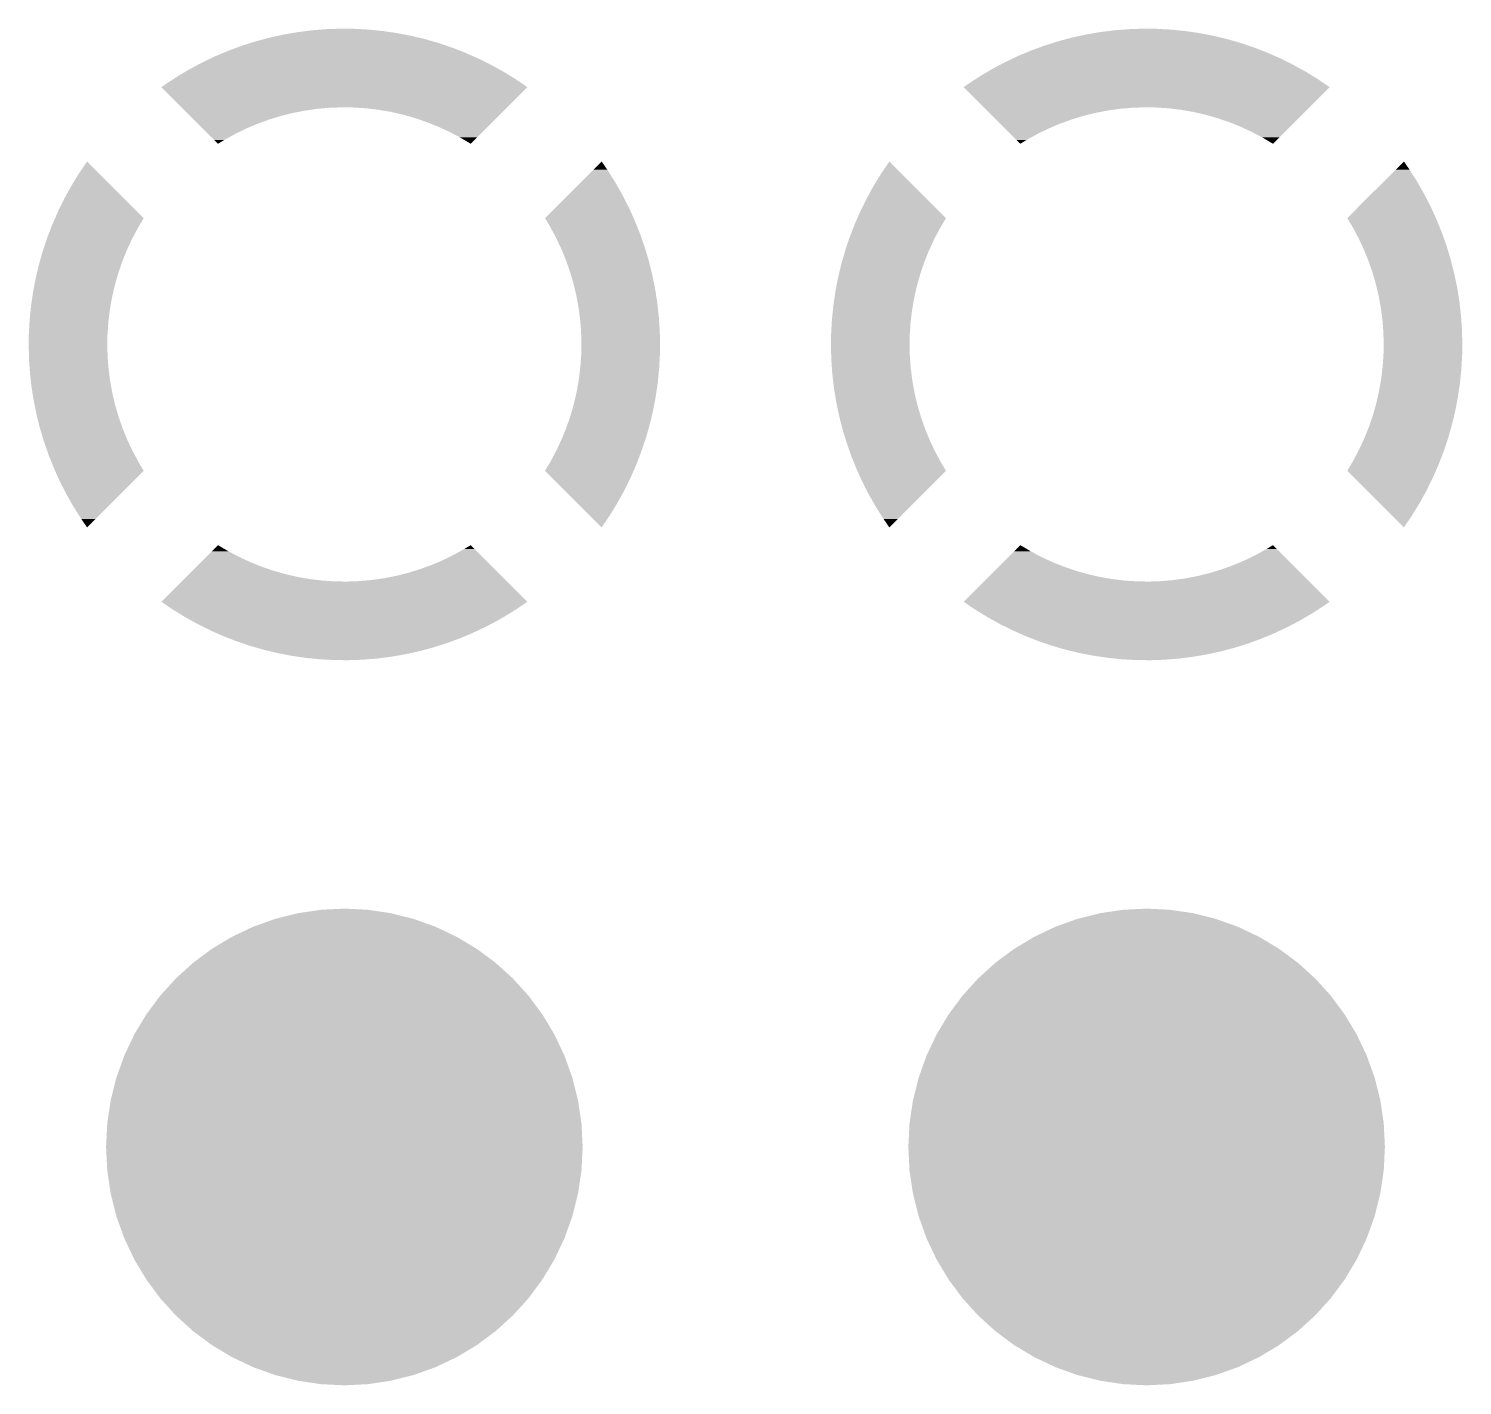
# Model space of a CAD drawing. Extents: x 295 to 953, y 10 to 290.
# Drawn here: x 561.32 to 565.859, y 135.619 to 139.913 of the extents above; entities that cross this region are included whole.
import ezdxf

# ---------------------------------------------------------------- set-up
doc = ezdxf.new("R2010")
doc.units = 0
doc.header["$LTSCALE"] = 5
doc.header["$MEASUREMENT"] = 0
doc.layers.get('0').update_dxf_attribs({"linetype": 'CONTINUOUS', "lineweight": 25})

msp = doc.modelspace()

# ---------------------------------------------------------------- linework, layer by layer
at = {"const_width": 0.7544}
for points in [[(561.9425, 136.3733, 1), (562.6969, 136.3733, 1)], [(564.4825, 136.3733, 1), (565.2369, 136.3733, 1)]]:
    msp.add_lwpolyline(points, format="xyb", close=True, dxfattribs=at)
for points in [[(562.1102, 139.8903), (562.1275, 139.8941), (562.5303, 139.8903), (562.5105, 139.8941)], [(562.1275, 139.8941), (562.1547, 139.8988), (562.5105, 139.8941), (562.4861, 139.8988)], [(562.1547, 139.8988), (562.1719, 139.9018), (562.4861, 139.8988), (562.4657, 139.9018)], [(562.1719, 139.9018), (562.1999, 139.9053), (562.4657, 139.9018), (562.4415, 139.9053)], [(562.1999, 139.9053), (562.2167, 139.9075), (562.4415, 139.9053), (562.4203, 139.9075)], [(562.2167, 139.9075), (562.2458, 139.9098), (562.4203, 139.9075), (562.3967, 139.9098)], [(562.2458, 139.9098), (562.2616, 139.9111), (562.3967, 139.9098), (562.3733, 139.9111)], [(562.2616, 139.9111), (562.2947, 139.9123), (562.3733, 139.9111), (562.3517, 139.9123)], [(562.2947, 139.9123), (562.3066, 139.9127), (562.3517, 139.9123), (562.3066, 139.9127)], [(564.6502, 139.8903), (564.6675, 139.8941), (565.0703, 139.8903), (565.0505, 139.8941)], [(564.6675, 139.8941), (564.6947, 139.8988), (565.0505, 139.8941), (565.0261, 139.8988)], [(564.6947, 139.8988), (564.7119, 139.9018), (565.0261, 139.8988), (565.0057, 139.9018)], [(564.7119, 139.9018), (564.7399, 139.9053), (565.0057, 139.9018), (564.9815, 139.9053)], [(564.7399, 139.9053), (564.7567, 139.9075), (564.9815, 139.9053), (564.9603, 139.9075)], [(564.7567, 139.9075), (564.7858, 139.9098), (564.9603, 139.9075), (564.9367, 139.9098)], [(564.7858, 139.9098), (564.8016, 139.9111), (564.9367, 139.9098), (564.9133, 139.9111)], [(564.8016, 139.9111), (564.8347, 139.9123), (564.9133, 139.9111), (564.8917, 139.9123)], [(564.8347, 139.9123), (564.8466, 139.9127), (564.8917, 139.9123), (564.8466, 139.9127)], [(561.9547, 139.8438), (561.9799, 139.853), (562.684, 139.8438), (562.6602, 139.853)], [(561.9799, 139.853), (561.997, 139.8593), (562.6602, 139.853), (562.6416, 139.8593)], [(561.997, 139.8593), (562.0227, 139.8674), (562.6416, 139.8593), (562.6175, 139.8674)], [(562.0227, 139.8674), (562.04, 139.8729), (562.6175, 139.8674), (562.5985, 139.8729)], [(562.04, 139.8729), (562.0662, 139.8799), (562.5985, 139.8729), (562.5742, 139.8799)], [(562.0662, 139.8799), (562.0835, 139.8845), (562.5742, 139.8799), (562.5548, 139.8845)], [(562.0835, 139.8845), (562.1102, 139.8903), (562.5548, 139.8845), (562.5303, 139.8903)], [(564.4947, 139.8438), (564.5199, 139.853), (565.224, 139.8438), (565.2002, 139.853)], [(564.5199, 139.853), (564.537, 139.8593), (565.2002, 139.853), (565.1816, 139.8593)], [(564.537, 139.8593), (564.5627, 139.8674), (565.1816, 139.8593), (565.1575, 139.8674)], [(564.5627, 139.8674), (564.58, 139.8729), (565.1575, 139.8674), (565.1385, 139.8729)], [(564.58, 139.8729), (564.6062, 139.8799), (565.1385, 139.8729), (565.1142, 139.8799)], [(564.6062, 139.8799), (564.6235, 139.8845), (565.1142, 139.8799), (565.0948, 139.8845)], [(564.6235, 139.8845), (564.6502, 139.8903), (565.0948, 139.8845), (565.0703, 139.8903)], [(561.8561, 139.7985), (561.8724, 139.8071), (562.7838, 139.7985), (562.7664, 139.8071)], [(561.8724, 139.8071), (561.8965, 139.8185), (562.7664, 139.8071), (562.7434, 139.8185)], [(561.8965, 139.8185), (561.9131, 139.8264), (562.7434, 139.8185), (562.7256, 139.8264)], [(561.9131, 139.8264), (561.9378, 139.8367), (562.7256, 139.8264), (562.7022, 139.8367)], [(561.9378, 139.8367), (561.9547, 139.8438), (562.7022, 139.8367), (562.684, 139.8438)], [(564.3961, 139.7985), (564.4124, 139.8071), (565.3238, 139.7985), (565.3064, 139.8071)], [(564.4124, 139.8071), (564.4365, 139.8185), (565.3064, 139.8071), (565.2834, 139.8185)], [(564.4365, 139.8185), (564.4531, 139.8264), (565.2834, 139.8185), (565.2656, 139.8264)], [(564.4531, 139.8264), (564.4778, 139.8367), (565.2656, 139.8264), (565.2422, 139.8367)], [(564.4778, 139.8367), (564.4947, 139.8438), (565.2422, 139.8367), (565.224, 139.8438)], [(561.7782, 139.7531), (561.7937, 139.7632), (562.8616, 139.7531), (562.8452, 139.7632)], [(561.7937, 139.7632), (561.8166, 139.7767), (562.8452, 139.7632), (562.8232, 139.7767)], [(561.8166, 139.7767), (561.8326, 139.786), (562.8232, 139.7767), (562.8063, 139.786)], [(561.8326, 139.786), (561.8561, 139.7985), (562.8063, 139.786), (562.7838, 139.7985)], [(564.3182, 139.7531), (564.3337, 139.7632), (565.4016, 139.7531), (565.3852, 139.7632)], [(564.3337, 139.7632), (564.3566, 139.7767), (565.3852, 139.7632), (565.3632, 139.7767)], [(564.3566, 139.7767), (564.3726, 139.786), (565.3632, 139.7767), (565.3463, 139.786)], [(564.3726, 139.786), (564.3961, 139.7985), (565.3463, 139.786), (565.3238, 139.7985)], [(561.7405, 139.7278), (561.7559, 139.7386), (562.8989, 139.7278), (562.883, 139.7386)], [(561.8045, 139.6638), (561.7405, 139.7278), (562.8349, 139.6638), (562.8989, 139.7278)], [(561.7559, 139.7386), (561.7782, 139.7531), (562.883, 139.7386), (562.8616, 139.7531)], [(564.2805, 139.7278), (564.2959, 139.7386), (565.4389, 139.7278), (565.423, 139.7386)], [(564.3445, 139.6638), (564.2805, 139.7278), (565.3749, 139.6638), (565.4389, 139.7278)], [(564.2959, 139.7386), (564.3182, 139.7531), (565.423, 139.7386), (565.4016, 139.7531)], [(561.8059, 139.6624), (561.8045, 139.6638), (562.2728, 139.6624), (562.3118, 139.6638)], [(561.8093, 139.659), (561.8059, 139.6624), (562.2339, 139.659), (562.2728, 139.6624)], [(561.8148, 139.6535), (561.8093, 139.659), (562.1952, 139.6535), (562.2339, 139.659)], [(561.8223, 139.646), (561.8148, 139.6535), (562.1569, 139.646), (562.1952, 139.6535)], [(561.8317, 139.6365), (561.8223, 139.646), (562.119, 139.6365), (562.1569, 139.646)], [(561.8431, 139.6251), (561.8317, 139.6365), (562.0817, 139.6251), (562.119, 139.6365)], [(561.8565, 139.6118), (561.8431, 139.6251), (562.045, 139.6118), (562.0817, 139.6251)], [(562.3509, 139.6632), (562.3118, 139.6638), (562.8343, 139.6632), (562.8349, 139.6638)], [(562.3898, 139.6606), (562.3509, 139.6632), (562.8317, 139.6606), (562.8343, 139.6632)], [(562.4286, 139.6559), (562.3898, 139.6606), (562.827, 139.6559), (562.8317, 139.6606)], [(562.4671, 139.6493), (562.4286, 139.6559), (562.8204, 139.6493), (562.827, 139.6559)], [(562.5052, 139.6406), (562.4671, 139.6493), (562.8117, 139.6406), (562.8204, 139.6493)], [(562.5427, 139.63), (562.5052, 139.6406), (562.8011, 139.63), (562.8117, 139.6406)], [(562.5797, 139.6174), (562.5427, 139.63), (562.7885, 139.6174), (562.8011, 139.63)], [(564.3459, 139.6624), (564.3445, 139.6638), (564.8128, 139.6624), (564.8518, 139.6638)], [(564.3493, 139.659), (564.3459, 139.6624), (564.7739, 139.659), (564.8128, 139.6624)], [(564.3548, 139.6535), (564.3493, 139.659), (564.7352, 139.6535), (564.7739, 139.659)], [(564.3623, 139.646), (564.3548, 139.6535), (564.6969, 139.646), (564.7352, 139.6535)], [(564.3717, 139.6365), (564.3623, 139.646), (564.659, 139.6365), (564.6969, 139.646)], [(564.3831, 139.6251), (564.3717, 139.6365), (564.6217, 139.6251), (564.659, 139.6365)], [(564.3965, 139.6118), (564.3831, 139.6251), (564.585, 139.6118), (564.6217, 139.6251)], [(564.8909, 139.6632), (564.8518, 139.6638), (565.3743, 139.6632), (565.3749, 139.6638)], [(564.9298, 139.6606), (564.8909, 139.6632), (565.3717, 139.6606), (565.3743, 139.6632)], [(564.9686, 139.6559), (564.9298, 139.6606), (565.367, 139.6559), (565.3717, 139.6606)], [(565.0071, 139.6493), (564.9686, 139.6559), (565.3604, 139.6493), (565.367, 139.6559)], [(565.0452, 139.6406), (565.0071, 139.6493), (565.3517, 139.6406), (565.3604, 139.6493)], [(565.0827, 139.63), (565.0452, 139.6406), (565.3411, 139.63), (565.3517, 139.6406)], [(565.1197, 139.6174), (565.0827, 139.63), (565.3285, 139.6174), (565.3411, 139.63)], [(561.8717, 139.5966), (561.8565, 139.6118), (562.009, 139.5966), (562.045, 139.6118)], [(561.8888, 139.5795), (561.8717, 139.5966), (561.9739, 139.5795), (562.009, 139.5966)], [(561.9077, 139.5606), (561.8888, 139.5795), (561.9397, 139.5606), (561.9739, 139.5795)], [(562.616, 139.6029), (562.5797, 139.6174), (562.774, 139.6029), (562.7885, 139.6174)], [(562.6514, 139.5866), (562.616, 139.6029), (562.7577, 139.5866), (562.774, 139.6029)], [(562.686, 139.5684), (562.6514, 139.5866), (562.7395, 139.5684), (562.7577, 139.5866)], [(564.4117, 139.5966), (564.3965, 139.6118), (564.549, 139.5966), (564.585, 139.6118)], [(564.4288, 139.5795), (564.4117, 139.5966), (564.5139, 139.5795), (564.549, 139.5966)], [(564.4477, 139.5606), (564.4288, 139.5795), (564.4797, 139.5606), (564.5139, 139.5795)], [(565.156, 139.6029), (565.1197, 139.6174), (565.314, 139.6029), (565.3285, 139.6174)], [(565.1914, 139.5866), (565.156, 139.6029), (565.2977, 139.5866), (565.314, 139.6029)], [(565.226, 139.5684), (565.1914, 139.5866), (565.2795, 139.5684), (565.2977, 139.5866)], [(561.9198, 139.5485), (561.9077, 139.5606), (561.9198, 139.5485), (561.9397, 139.5606)], [(562.7196, 139.5485), (562.686, 139.5684), (562.7196, 139.5485), (562.7395, 139.5684)], [(564.4598, 139.5485), (564.4477, 139.5606), (564.4598, 139.5485), (564.4797, 139.5606)], [(565.2596, 139.5485), (565.226, 139.5684), (565.2596, 139.5485), (565.2795, 139.5684)], [(561.4799, 139.4552), (561.5052, 139.4925), (561.5425, 139.4552), (561.5052, 139.4925)], [(563.1079, 139.4662), (563.1342, 139.4925), (563.1523, 139.4662), (563.1342, 139.4925)], [(564.0199, 139.4552), (564.0452, 139.4925), (564.0825, 139.4552), (564.0452, 139.4925)], [(565.6479, 139.4662), (565.6742, 139.4925), (565.6923, 139.4662), (565.6742, 139.4925)], [(561.4563, 139.4168), (561.4799, 139.4552), (561.5809, 139.4168), (561.5425, 139.4552)], [(563.0698, 139.4281), (563.1079, 139.4662), (563.1764, 139.4281), (563.1523, 139.4662)], [(563.9963, 139.4168), (564.0199, 139.4552), (564.1209, 139.4168), (564.0825, 139.4552)], [(565.6098, 139.4281), (565.6479, 139.4662), (565.7164, 139.4281), (565.6923, 139.4662)], [(561.4345, 139.3774), (561.4563, 139.4168), (561.6203, 139.3774), (561.5809, 139.4168)], [(563.0306, 139.389), (563.0698, 139.4281), (563.1987, 139.389), (563.1764, 139.4281)], [(563.9745, 139.3774), (563.9963, 139.4168), (564.1603, 139.3774), (564.1209, 139.4168)], [(565.5706, 139.389), (565.6098, 139.4281), (565.7387, 139.389), (565.7164, 139.4281)], [(561.4145, 139.337), (561.4345, 139.3774), (561.6607, 139.337), (561.6203, 139.3774)], [(562.9549, 139.3132), (562.9905, 139.3489), (563.2356, 139.3132), (563.2193, 139.3489)], [(562.9905, 139.3489), (563.0306, 139.389), (563.2193, 139.3489), (563.1987, 139.389)], [(563.9545, 139.337), (563.9745, 139.3774), (564.2007, 139.337), (564.1603, 139.3774)], [(565.4949, 139.3132), (565.5305, 139.3489), (565.7756, 139.3132), (565.7593, 139.3489)], [(565.5305, 139.3489), (565.5706, 139.389), (565.7593, 139.3489), (565.7387, 139.389)], [(561.3963, 139.2958), (561.404, 139.3132), (561.6742, 139.2958), (561.6845, 139.3132)], [(561.404, 139.3132), (561.4145, 139.337), (561.6845, 139.3132), (561.6607, 139.337)], [(562.9581, 139.3079), (562.9549, 139.3132), (563.238, 139.3079), (563.2356, 139.3132)], [(562.9709, 139.2865), (562.9581, 139.3079), (563.2466, 139.2865), (563.238, 139.3079)], [(563.9363, 139.2958), (563.944, 139.3132), (564.2142, 139.2958), (564.2245, 139.3132)], [(563.944, 139.3132), (563.9545, 139.337), (564.2245, 139.3132), (564.2007, 139.337)], [(565.4981, 139.3079), (565.4949, 139.3132), (565.778, 139.3079), (565.7756, 139.3132)], [(565.5109, 139.2865), (565.4981, 139.3079), (565.7866, 139.2865), (565.778, 139.3079)], [(561.38, 139.2538), (561.39, 139.2796), (561.651, 139.2538), (561.6646, 139.2796)], [(561.39, 139.2796), (561.3963, 139.2958), (561.6646, 139.2796), (561.6742, 139.2958)], [(562.9819, 139.2661), (562.9709, 139.2865), (563.2549, 139.2661), (563.2466, 139.2865)], [(562.9895, 139.2521), (562.9819, 139.2661), (563.2598, 139.2521), (563.2549, 139.2661)], [(563.92, 139.2538), (563.93, 139.2796), (564.191, 139.2538), (564.2046, 139.2796)], [(563.93, 139.2796), (563.9363, 139.2958), (564.2046, 139.2796), (564.2142, 139.2958)], [(565.5219, 139.2661), (565.5109, 139.2865), (565.7949, 139.2661), (565.7866, 139.2865)], [(565.5295, 139.2521), (565.5219, 139.2661), (565.7998, 139.2521), (565.7949, 139.2661)], [(561.3652, 139.2096), (561.3656, 139.2111), (561.6301, 139.2096), (561.6308, 139.2111)], [(561.3656, 139.2111), (561.377, 139.245), (561.6308, 139.2111), (561.6464, 139.245)], [(561.377, 139.245), (561.38, 139.2538), (561.6464, 139.245), (561.651, 139.2538)], [(563.003, 139.2236), (562.9895, 139.2521), (563.2698, 139.2236), (563.2598, 139.2521)], [(563.0062, 139.2168), (563.003, 139.2236), (563.2719, 139.2168), (563.2698, 139.2236)], [(563.021, 139.1807), (563.0062, 139.2168), (563.2828, 139.1807), (563.2719, 139.2168)], [(563.9052, 139.2096), (563.9056, 139.2111), (564.1701, 139.2096), (564.1708, 139.2111)], [(563.9056, 139.2111), (563.917, 139.245), (564.1708, 139.2111), (564.1864, 139.245)], [(563.917, 139.245), (563.92, 139.2538), (564.1864, 139.245), (564.191, 139.2538)], [(565.543, 139.2236), (565.5295, 139.2521), (565.8098, 139.2236), (565.7998, 139.2521)], [(565.5462, 139.2168), (565.543, 139.2236), (565.8119, 139.2168), (565.8098, 139.2236)], [(565.561, 139.1807), (565.5462, 139.2168), (565.8228, 139.1807), (565.8119, 139.2168)], [(561.3456, 139.1363), (561.3531, 139.1678), (561.603, 139.1363), (561.6137, 139.1678)], [(561.3531, 139.1678), (561.3547, 139.1733), (561.6137, 139.1678), (561.6156, 139.1733)], [(561.3547, 139.1733), (561.3652, 139.2096), (561.6156, 139.1733), (561.6301, 139.2096)], [(563.0211, 139.1804), (563.021, 139.1807), (563.2828, 139.1804), (563.2828, 139.1807)], [(563.034, 139.1438), (563.0211, 139.1804), (563.2921, 139.1438), (563.2828, 139.1804)], [(563.8856, 139.1363), (563.8931, 139.1678), (564.143, 139.1363), (564.1537, 139.1678)], [(563.8931, 139.1678), (563.8947, 139.1733), (564.1537, 139.1678), (564.1556, 139.1733)], [(563.8947, 139.1733), (563.9052, 139.2096), (564.1556, 139.1733), (564.1701, 139.2096)], [(565.5611, 139.1804), (565.561, 139.1807), (565.8228, 139.1804), (565.8228, 139.1807)], [(565.574, 139.1438), (565.5611, 139.1804), (565.8321, 139.1438), (565.8228, 139.1804)], [(561.3378, 139.0988), (561.3427, 139.124), (561.5924, 139.0988), (561.5995, 139.124)], [(561.3427, 139.124), (561.3456, 139.1363), (561.5995, 139.124), (561.603, 139.1363)], [(563.0361, 139.1367), (563.034, 139.1438), (563.2939, 139.1367), (563.2921, 139.1438)], [(563.045, 139.1064), (563.0361, 139.1367), (563.3001, 139.1064), (563.2939, 139.1367)], [(563.8778, 139.0988), (563.8827, 139.124), (564.1324, 139.0988), (564.1395, 139.124)], [(563.8827, 139.124), (563.8856, 139.1363), (564.1395, 139.124), (564.143, 139.1363)], [(565.5761, 139.1367), (565.574, 139.1438), (565.8339, 139.1367), (565.8321, 139.1438)], [(565.585, 139.1064), (565.5761, 139.1367), (565.8401, 139.1064), (565.8339, 139.1367)], [(561.3314, 139.0607), (561.3342, 139.0797), (561.5837, 139.0607), (561.5881, 139.0797)], [(561.3342, 139.0797), (561.3378, 139.0988), (561.5881, 139.0797), (561.5924, 139.0988)], [(563.0483, 139.0926), (563.045, 139.1064), (563.303, 139.0926), (563.3001, 139.1064)], [(563.0541, 139.0684), (563.0483, 139.0926), (563.3068, 139.0684), (563.303, 139.0926)], [(563.8714, 139.0607), (563.8742, 139.0797), (564.1237, 139.0607), (564.1281, 139.0797)], [(563.8742, 139.0797), (563.8778, 139.0988), (564.1281, 139.0797), (564.1324, 139.0988)], [(565.5883, 139.0926), (565.585, 139.1064), (565.843, 139.0926), (565.8401, 139.1064)], [(565.5941, 139.0684), (565.5883, 139.0926), (565.8468, 139.0684), (565.843, 139.0926)], [(561.3264, 139.0222), (561.3277, 139.0351), (561.5771, 139.0222), (561.5793, 139.0351)], [(561.3277, 139.0351), (561.3314, 139.0607), (561.5793, 139.0351), (561.5837, 139.0607)], [(563.0578, 139.0481), (563.0541, 139.0684), (563.3101, 139.0481), (563.3068, 139.0684)], [(563.0611, 139.03), (563.0578, 139.0481), (563.3121, 139.03), (563.3101, 139.0481)], [(563.0646, 139.0033), (563.0611, 139.03), (563.3151, 139.0033), (563.3121, 139.03)], [(563.8664, 139.0222), (563.8677, 139.0351), (564.1171, 139.0222), (564.1193, 139.0351)], [(563.8677, 139.0351), (563.8714, 139.0607), (564.1193, 139.0351), (564.1237, 139.0607)], [(565.5978, 139.0481), (565.5941, 139.0684), (565.8501, 139.0481), (565.8468, 139.0684)], [(565.6011, 139.03), (565.5978, 139.0481), (565.8521, 139.03), (565.8501, 139.0481)], [(565.6046, 139.0033), (565.6011, 139.03), (565.8551, 139.0033), (565.8521, 139.03)], [(561.3228, 138.9834), (561.3232, 138.9903), (561.5724, 138.9834), (561.5732, 138.9903)], [(561.3232, 138.9903), (561.3264, 139.0222), (561.5732, 138.9903), (561.5771, 139.0222)], [(563.0662, 138.9913), (563.0646, 139.0033), (563.3159, 138.9913), (563.3151, 139.0033)], [(563.0688, 138.9584), (563.0662, 138.9913), (563.3182, 138.9584), (563.3159, 138.9913)], [(563.8628, 138.9834), (563.8632, 138.9903), (564.1124, 138.9834), (564.1132, 138.9903)], [(563.8632, 138.9903), (563.8664, 139.0222), (564.1132, 138.9903), (564.1171, 139.0222)], [(565.6062, 138.9913), (565.6046, 139.0033), (565.8559, 138.9913), (565.8551, 139.0033)], [(565.6088, 138.9584), (565.6062, 138.9913), (565.8582, 138.9584), (565.8559, 138.9913)], [(561.3202, 138.9133), (561.3207, 138.9445), (561.5691, 138.9133), (561.5698, 138.9445)], [(561.3207, 138.9453), (561.3228, 138.9834), (561.5698, 138.9453), (561.5724, 138.9834)], [(561.3207, 138.9445), (561.3207, 138.9453), (561.5698, 138.9445), (561.5698, 138.9453)], [(563.0692, 138.9523), (563.0688, 138.9584), (563.3183, 138.9523), (563.3182, 138.9584)], [(563.0703, 138.9133), (563.0692, 138.9523), (563.3192, 138.9133), (563.3183, 138.9523)], [(563.8602, 138.9133), (563.8607, 138.9445), (564.1091, 138.9133), (564.1098, 138.9445)], [(563.8607, 138.9453), (563.8628, 138.9834), (564.1098, 138.9453), (564.1124, 138.9834)], [(563.8607, 138.9445), (563.8607, 138.9453), (564.1098, 138.9445), (564.1098, 138.9453)], [(565.6092, 138.9523), (565.6088, 138.9584), (565.8583, 138.9523), (565.8582, 138.9584)], [(565.6103, 138.9133), (565.6092, 138.9523), (565.8592, 138.9133), (565.8583, 138.9523)], [(561.3211, 138.8743), (561.3202, 138.9133), (561.5701, 138.8743), (561.5691, 138.9133)], [(563.0696, 138.8821), (563.0703, 138.9133), (563.3187, 138.8821), (563.3192, 138.9133)], [(563.8611, 138.8743), (563.8602, 138.9133), (564.1101, 138.8743), (564.1091, 138.9133)], [(565.6096, 138.8821), (565.6103, 138.9133), (565.8587, 138.8821), (565.8592, 138.9133)], [(561.3212, 138.8683), (561.3211, 138.8743), (561.5706, 138.8683), (561.5701, 138.8743)], [(561.3235, 138.8353), (561.3212, 138.8683), (561.5732, 138.8353), (561.5706, 138.8683)], [(563.067, 138.8432), (563.0696, 138.8813), (563.3166, 138.8432), (563.3187, 138.8813)], [(563.0696, 138.8813), (563.0696, 138.8821), (563.3187, 138.8813), (563.3187, 138.8821)], [(563.8612, 138.8683), (563.8611, 138.8743), (564.1106, 138.8683), (564.1101, 138.8743)], [(563.8635, 138.8353), (563.8612, 138.8683), (564.1132, 138.8353), (564.1106, 138.8683)], [(565.607, 138.8432), (565.6096, 138.8813), (565.8566, 138.8432), (565.8587, 138.8813)], [(565.6096, 138.8813), (565.6096, 138.8821), (565.8587, 138.8813), (565.8587, 138.8821)], [(561.3243, 138.8233), (561.3235, 138.8353), (561.5748, 138.8233), (561.5732, 138.8353)], [(561.3273, 138.7966), (561.3243, 138.8233), (561.5783, 138.7966), (561.5748, 138.8233)], [(563.0601, 138.7915), (563.0623, 138.8044), (563.3117, 138.7915), (563.313, 138.8044)], [(563.0623, 138.8044), (563.0662, 138.8363), (563.313, 138.8044), (563.3162, 138.8363)], [(563.0662, 138.8363), (563.067, 138.8432), (563.3162, 138.8363), (563.3166, 138.8432)], [(563.8643, 138.8233), (563.8635, 138.8353), (564.1148, 138.8233), (564.1132, 138.8353)], [(563.8673, 138.7966), (563.8643, 138.8233), (564.1183, 138.7966), (564.1148, 138.8233)], [(565.6001, 138.7915), (565.6023, 138.8044), (565.8517, 138.7915), (565.853, 138.8044)], [(565.6023, 138.8044), (565.6062, 138.8363), (565.853, 138.8044), (565.8562, 138.8363)], [(565.6062, 138.8363), (565.607, 138.8432), (565.8562, 138.8363), (565.8566, 138.8432)], [(561.3293, 138.7785), (561.3273, 138.7966), (561.5816, 138.7785), (561.5783, 138.7966)], [(561.3326, 138.7582), (561.3293, 138.7785), (561.5853, 138.7582), (561.5816, 138.7785)], [(561.3364, 138.734), (561.3326, 138.7582), (561.5911, 138.734), (561.5853, 138.7582)], [(563.0513, 138.7469), (563.0556, 138.7659), (563.3052, 138.7469), (563.308, 138.7659)], [(563.0556, 138.7659), (563.0601, 138.7915), (563.308, 138.7659), (563.3117, 138.7915)], [(563.8693, 138.7785), (563.8673, 138.7966), (564.1216, 138.7785), (564.1183, 138.7966)], [(563.8726, 138.7582), (563.8693, 138.7785), (564.1253, 138.7582), (564.1216, 138.7785)], [(563.8764, 138.734), (563.8726, 138.7582), (564.1311, 138.734), (564.1253, 138.7582)], [(565.5913, 138.7469), (565.5956, 138.7659), (565.8452, 138.7469), (565.848, 138.7659)], [(565.5956, 138.7659), (565.6001, 138.7915), (565.848, 138.7659), (565.8517, 138.7915)], [(561.3393, 138.7202), (561.3364, 138.734), (561.5944, 138.7202), (561.5911, 138.734)], [(561.3455, 138.6899), (561.3393, 138.7202), (561.6033, 138.6899), (561.5944, 138.7202)], [(563.0399, 138.7026), (563.047, 138.7278), (563.2967, 138.7026), (563.3016, 138.7278)], [(563.047, 138.7278), (563.0513, 138.7469), (563.3016, 138.7278), (563.3052, 138.7469)], [(563.8793, 138.7202), (563.8764, 138.734), (564.1344, 138.7202), (564.1311, 138.734)], [(563.8855, 138.6899), (563.8793, 138.7202), (564.1433, 138.6899), (564.1344, 138.7202)], [(565.5799, 138.7026), (565.587, 138.7278), (565.8367, 138.7026), (565.8416, 138.7278)], [(565.587, 138.7278), (565.5913, 138.7469), (565.8416, 138.7278), (565.8452, 138.7469)], [(561.3473, 138.6828), (561.3455, 138.6899), (561.6054, 138.6828), (561.6033, 138.6899)], [(561.3566, 138.6462), (561.3473, 138.6828), (561.6183, 138.6462), (561.6054, 138.6828)], [(563.0257, 138.6588), (563.0364, 138.6903), (563.2862, 138.6588), (563.2938, 138.6903)], [(563.0364, 138.6903), (563.0399, 138.7026), (563.2938, 138.6903), (563.2967, 138.7026)], [(563.8873, 138.6828), (563.8855, 138.6899), (564.1454, 138.6828), (564.1433, 138.6899)], [(563.8966, 138.6462), (563.8873, 138.6828), (564.1583, 138.6462), (564.1454, 138.6828)], [(565.5657, 138.6588), (565.5764, 138.6903), (565.8262, 138.6588), (565.8338, 138.6903)], [(565.5764, 138.6903), (565.5799, 138.7026), (565.8338, 138.6903), (565.8367, 138.7026)], [(561.3566, 138.6459), (561.3566, 138.6462), (561.6184, 138.6459), (561.6183, 138.6462)], [(561.3675, 138.6098), (561.3566, 138.6459), (561.6332, 138.6098), (561.6184, 138.6459)], [(563.0093, 138.617), (563.0238, 138.6533), (563.2742, 138.617), (563.2847, 138.6533)], [(563.0238, 138.6533), (563.0257, 138.6588), (563.2847, 138.6533), (563.2862, 138.6588)], [(563.8966, 138.6459), (563.8966, 138.6462), (564.1584, 138.6459), (564.1583, 138.6462)], [(563.9075, 138.6098), (563.8966, 138.6459), (564.1732, 138.6098), (564.1584, 138.6459)], [(565.5493, 138.617), (565.5638, 138.6533), (565.8142, 138.617), (565.8247, 138.6533)], [(565.5638, 138.6533), (565.5657, 138.6588), (565.8247, 138.6533), (565.8262, 138.6588)], [(561.3696, 138.603), (561.3675, 138.6098), (561.6364, 138.603), (561.6332, 138.6098)], [(561.3796, 138.5745), (561.3696, 138.603), (561.6499, 138.5745), (561.6364, 138.603)], [(562.9884, 138.5728), (562.993, 138.5816), (563.2594, 138.5728), (563.2623, 138.5816)], [(562.993, 138.5816), (563.0086, 138.6155), (563.2623, 138.5816), (563.2738, 138.6155)], [(563.0086, 138.6155), (563.0093, 138.617), (563.2738, 138.6155), (563.2742, 138.617)], [(563.9096, 138.603), (563.9075, 138.6098), (564.1764, 138.603), (564.1732, 138.6098)], [(563.9196, 138.5745), (563.9096, 138.603), (564.1899, 138.5745), (564.1764, 138.603)], [(565.5284, 138.5728), (565.533, 138.5816), (565.7994, 138.5728), (565.8023, 138.5816)], [(565.533, 138.5816), (565.5486, 138.6155), (565.8023, 138.5816), (565.8138, 138.6155)], [(565.5486, 138.6155), (565.5493, 138.617), (565.8138, 138.6155), (565.8142, 138.617)], [(561.3845, 138.5605), (561.3796, 138.5745), (561.6575, 138.5605), (561.6499, 138.5745)], [(561.3928, 138.5401), (561.3845, 138.5605), (561.6685, 138.5401), (561.6575, 138.5605)], [(561.4014, 138.5187), (561.3928, 138.5401), (561.6813, 138.5187), (561.6685, 138.5401)], [(562.9549, 138.5134), (562.9652, 138.5308), (563.2354, 138.5134), (563.2431, 138.5308)], [(562.9652, 138.5308), (562.9748, 138.547), (563.2431, 138.5308), (563.2494, 138.547)], [(562.9748, 138.547), (562.9884, 138.5728), (563.2494, 138.547), (563.2594, 138.5728)], [(563.9245, 138.5605), (563.9196, 138.5745), (564.1975, 138.5605), (564.1899, 138.5745)], [(563.9328, 138.5401), (563.9245, 138.5605), (564.2085, 138.5401), (564.1975, 138.5605)], [(563.9414, 138.5187), (563.9328, 138.5401), (564.2213, 138.5187), (564.2085, 138.5401)], [(565.4949, 138.5134), (565.5052, 138.5308), (565.7754, 138.5134), (565.7831, 138.5308)], [(565.5052, 138.5308), (565.5148, 138.547), (565.7831, 138.5308), (565.7894, 138.547)], [(565.5148, 138.547), (565.5284, 138.5728), (565.7894, 138.547), (565.7994, 138.5728)], [(561.4038, 138.5134), (561.4014, 138.5187), (561.6845, 138.5134), (561.6813, 138.5187)], [(561.4201, 138.4777), (561.4038, 138.5134), (561.6489, 138.4777), (561.6845, 138.5134)], [(562.9787, 138.4896), (562.9549, 138.5134), (563.2249, 138.4896), (563.2354, 138.5134)], [(563.0191, 138.4492), (562.9787, 138.4896), (563.2049, 138.4492), (563.2249, 138.4896)], [(563.9438, 138.5134), (563.9414, 138.5187), (564.2245, 138.5134), (564.2213, 138.5187)], [(563.9601, 138.4777), (563.9438, 138.5134), (564.1889, 138.4777), (564.2245, 138.5134)], [(565.5187, 138.4896), (565.4949, 138.5134), (565.7649, 138.4896), (565.7754, 138.5134)], [(565.5591, 138.4492), (565.5187, 138.4896), (565.7449, 138.4492), (565.7649, 138.4896)], [(561.4406, 138.4376), (561.4201, 138.4777), (561.6088, 138.4376), (561.6489, 138.4777)], [(563.0585, 138.4098), (563.0191, 138.4492), (563.1831, 138.4098), (563.2049, 138.4492)], [(563.9806, 138.4376), (563.9601, 138.4777), (564.1488, 138.4376), (564.1889, 138.4777)], [(565.5985, 138.4098), (565.5591, 138.4492), (565.7231, 138.4098), (565.7449, 138.4492)], [(561.463, 138.3985), (561.4406, 138.4376), (561.5696, 138.3985), (561.6088, 138.4376)], [(561.4871, 138.3604), (561.463, 138.3985), (561.5315, 138.3604), (561.5696, 138.3985)], [(563.0969, 138.3714), (563.0585, 138.4098), (563.1595, 138.3714), (563.1831, 138.4098)], [(564.003, 138.3985), (563.9806, 138.4376), (564.1096, 138.3985), (564.1488, 138.4376)], [(564.0271, 138.3604), (564.003, 138.3985), (564.0715, 138.3604), (564.1096, 138.3985)], [(565.6369, 138.3714), (565.5985, 138.4098), (565.6995, 138.3714), (565.7231, 138.4098)], [(561.5052, 138.3341), (561.4871, 138.3604), (561.5052, 138.3341), (561.5315, 138.3604)], [(563.1342, 138.3341), (563.0969, 138.3714), (563.1342, 138.3341), (563.1595, 138.3714)], [(564.0452, 138.3341), (564.0271, 138.3604), (564.0452, 138.3341), (564.0715, 138.3604)], [(565.6742, 138.3341), (565.6369, 138.3714), (565.6742, 138.3341), (565.6995, 138.3714)], [(561.8817, 138.24), (561.8999, 138.2582), (561.9879, 138.24), (561.9534, 138.2582)], [(561.8999, 138.2582), (561.9198, 138.2781), (561.9534, 138.2582), (561.9198, 138.2781)], [(562.6655, 138.2471), (562.6997, 138.266), (562.7506, 138.2471), (562.7317, 138.266)], [(562.6997, 138.266), (562.7196, 138.2781), (562.7317, 138.266), (562.7196, 138.2781)], [(564.4217, 138.24), (564.4399, 138.2582), (564.5279, 138.24), (564.4934, 138.2582)], [(564.4399, 138.2582), (564.4598, 138.2781), (564.4934, 138.2582), (564.4598, 138.2781)], [(565.2055, 138.2471), (565.2397, 138.266), (565.2906, 138.2471), (565.2717, 138.266)], [(565.2397, 138.266), (565.2596, 138.2781), (565.2717, 138.266), (565.2596, 138.2781)], [(561.8509, 138.2092), (561.8654, 138.2237), (562.0597, 138.2092), (562.0234, 138.2237)], [(561.8654, 138.2237), (561.8817, 138.24), (562.0234, 138.2237), (561.9879, 138.24)], [(562.5577, 138.2015), (562.5944, 138.2148), (562.7962, 138.2015), (562.7829, 138.2148)], [(562.5944, 138.2148), (562.6304, 138.23), (562.7829, 138.2148), (562.7677, 138.23)], [(562.6304, 138.23), (562.6655, 138.2471), (562.7677, 138.23), (562.7506, 138.2471)], [(564.3909, 138.2092), (564.4054, 138.2237), (564.5997, 138.2092), (564.5634, 138.2237)], [(564.4054, 138.2237), (564.4217, 138.24), (564.5634, 138.2237), (564.5279, 138.24)], [(565.0977, 138.2015), (565.1344, 138.2148), (565.3362, 138.2015), (565.3229, 138.2148)], [(565.1344, 138.2148), (565.1704, 138.23), (565.3229, 138.2148), (565.3077, 138.23)], [(565.1704, 138.23), (565.2055, 138.2471), (565.3077, 138.23), (565.2906, 138.2471)], [(561.8077, 138.166), (561.8124, 138.1707), (562.2496, 138.166), (562.2108, 138.1707)], [(561.8124, 138.1707), (561.819, 138.1773), (562.2108, 138.1707), (562.1723, 138.1773)], [(561.819, 138.1773), (561.8277, 138.186), (562.1723, 138.1773), (562.1342, 138.186)], [(561.8277, 138.186), (561.8383, 138.1966), (562.1342, 138.186), (562.0967, 138.1966)], [(561.8383, 138.1966), (561.8509, 138.2092), (562.0967, 138.1966), (562.0597, 138.2092)], [(562.3666, 138.1642), (562.4055, 138.1677), (562.8335, 138.1642), (562.8301, 138.1677)], [(562.4055, 138.1677), (562.4441, 138.1731), (562.8301, 138.1677), (562.8246, 138.1731)], [(562.4441, 138.1731), (562.4825, 138.1806), (562.8246, 138.1731), (562.8171, 138.1806)], [(562.4825, 138.1806), (562.5204, 138.1901), (562.8171, 138.1806), (562.8077, 138.1901)], [(562.5204, 138.1901), (562.5577, 138.2015), (562.8077, 138.1901), (562.7962, 138.2015)], [(564.3477, 138.166), (564.3524, 138.1707), (564.7896, 138.166), (564.7508, 138.1707)], [(564.3524, 138.1707), (564.359, 138.1773), (564.7508, 138.1707), (564.7123, 138.1773)], [(564.359, 138.1773), (564.3677, 138.186), (564.7123, 138.1773), (564.6742, 138.186)], [(564.3677, 138.186), (564.3783, 138.1966), (564.6742, 138.186), (564.6367, 138.1966)], [(564.3783, 138.1966), (564.3909, 138.2092), (564.6367, 138.1966), (564.5997, 138.2092)], [(564.9066, 138.1642), (564.9455, 138.1677), (565.3735, 138.1642), (565.3701, 138.1677)], [(564.9455, 138.1677), (564.9841, 138.1731), (565.3701, 138.1677), (565.3646, 138.1731)], [(564.9841, 138.1731), (565.0225, 138.1806), (565.3646, 138.1731), (565.3571, 138.1806)], [(565.0225, 138.1806), (565.0604, 138.1901), (565.3571, 138.1806), (565.3477, 138.1901)], [(565.0604, 138.1901), (565.0977, 138.2015), (565.3477, 138.1901), (565.3362, 138.2015)], [(561.7404, 138.0988), (561.8044, 138.1628), (562.8989, 138.0988), (562.8349, 138.1628)], [(561.8044, 138.1628), (561.8051, 138.1634), (562.3276, 138.1628), (562.2885, 138.1634)], [(561.8051, 138.1634), (561.8077, 138.166), (562.2885, 138.1634), (562.2496, 138.166)], [(562.3276, 138.1628), (562.3666, 138.1642), (562.8349, 138.1628), (562.8335, 138.1642)], [(564.2804, 138.0988), (564.3444, 138.1628), (565.4389, 138.0988), (565.3749, 138.1628)], [(564.3444, 138.1628), (564.3451, 138.1634), (564.8676, 138.1628), (564.8285, 138.1634)], [(564.3451, 138.1634), (564.3477, 138.166), (564.8285, 138.1634), (564.7896, 138.166)], [(564.8676, 138.1628), (564.9066, 138.1642), (565.3749, 138.1628), (565.3735, 138.1642)], [(561.7564, 138.088), (561.7404, 138.0988), (562.8834, 138.088), (562.8989, 138.0988)], [(561.7778, 138.0735), (561.7564, 138.088), (562.8612, 138.0735), (562.8834, 138.088)], [(564.2964, 138.088), (564.2804, 138.0988), (565.4234, 138.088), (565.4389, 138.0988)], [(564.3178, 138.0735), (564.2964, 138.088), (565.4012, 138.0735), (565.4234, 138.088)], [(561.7942, 138.0634), (561.7778, 138.0735), (562.8457, 138.0634), (562.8612, 138.0735)], [(561.8162, 138.0499), (561.7942, 138.0634), (562.8227, 138.0499), (562.8457, 138.0634)], [(561.8331, 138.0406), (561.8162, 138.0499), (562.8068, 138.0406), (562.8227, 138.0499)], [(561.8556, 138.0281), (561.8331, 138.0406), (562.7833, 138.0281), (562.8068, 138.0406)], [(564.3342, 138.0634), (564.3178, 138.0735), (565.3857, 138.0634), (565.4012, 138.0735)], [(564.3562, 138.0499), (564.3342, 138.0634), (565.3627, 138.0499), (565.3857, 138.0634)], [(564.3731, 138.0406), (564.3562, 138.0499), (565.3468, 138.0406), (565.3627, 138.0499)], [(564.3956, 138.0281), (564.3731, 138.0406), (565.3233, 138.0281), (565.3468, 138.0406)], [(561.873, 138.0195), (561.8556, 138.0281), (562.767, 138.0195), (562.7833, 138.0281)], [(561.896, 138.0081), (561.873, 138.0195), (562.7429, 138.0081), (562.767, 138.0195)], [(561.9138, 138.0002), (561.896, 138.0081), (562.7263, 138.0002), (562.7429, 138.0081)], [(561.9372, 137.9899), (561.9138, 138.0002), (562.7016, 137.9899), (562.7263, 138.0002)], [(561.9554, 137.9828), (561.9372, 137.9899), (562.6847, 137.9828), (562.7016, 137.9899)], [(564.413, 138.0195), (564.3956, 138.0281), (565.307, 138.0195), (565.3233, 138.0281)], [(564.436, 138.0081), (564.413, 138.0195), (565.2829, 138.0081), (565.307, 138.0195)], [(564.4538, 138.0002), (564.436, 138.0081), (565.2663, 138.0002), (565.2829, 138.0081)], [(564.4772, 137.9899), (564.4538, 138.0002), (565.2416, 137.9899), (565.2663, 138.0002)], [(564.4954, 137.9828), (564.4772, 137.9899), (565.2247, 137.9828), (565.2416, 137.9899)], [(561.9792, 137.9736), (561.9554, 137.9828), (562.6595, 137.9736), (562.6847, 137.9828)], [(561.9978, 137.9673), (561.9792, 137.9736), (562.6424, 137.9673), (562.6595, 137.9736)], [(562.0219, 137.9592), (561.9978, 137.9673), (562.6167, 137.9592), (562.6424, 137.9673)], [(562.0409, 137.9537), (562.0219, 137.9592), (562.5994, 137.9537), (562.6167, 137.9592)], [(562.0652, 137.9468), (562.0409, 137.9537), (562.5732, 137.9468), (562.5994, 137.9537)], [(562.0846, 137.9421), (562.0652, 137.9468), (562.5559, 137.9421), (562.5732, 137.9468)], [(562.109, 137.9363), (562.0846, 137.9421), (562.5292, 137.9363), (562.5559, 137.9421)], [(564.5192, 137.9736), (564.4954, 137.9828), (565.1995, 137.9736), (565.2247, 137.9828)], [(564.5378, 137.9673), (564.5192, 137.9736), (565.1824, 137.9673), (565.1995, 137.9736)], [(564.5619, 137.9592), (564.5378, 137.9673), (565.1567, 137.9592), (565.1824, 137.9673)], [(564.5809, 137.9537), (564.5619, 137.9592), (565.1394, 137.9537), (565.1567, 137.9592)], [(564.6052, 137.9468), (564.5809, 137.9537), (565.1132, 137.9468), (565.1394, 137.9537)], [(564.6246, 137.9421), (564.6052, 137.9468), (565.0959, 137.9421), (565.1132, 137.9468)], [(564.649, 137.9363), (564.6246, 137.9421), (565.0692, 137.9363), (565.0959, 137.9421)], [(562.1289, 137.9325), (562.109, 137.9363), (562.5118, 137.9325), (562.5292, 137.9363)], [(562.1533, 137.9278), (562.1289, 137.9325), (562.4846, 137.9278), (562.5118, 137.9325)], [(562.1737, 137.9248), (562.1533, 137.9278), (562.4674, 137.9248), (562.4846, 137.9278)], [(562.1979, 137.9213), (562.1737, 137.9248), (562.4395, 137.9213), (562.4674, 137.9248)], [(562.2191, 137.9191), (562.1979, 137.9213), (562.4227, 137.9191), (562.4395, 137.9213)], [(562.2427, 137.9168), (562.2191, 137.9191), (562.3936, 137.9168), (562.4227, 137.9191)], [(562.2661, 137.9155), (562.2427, 137.9168), (562.3778, 137.9155), (562.3936, 137.9168)], [(562.2877, 137.9143), (562.2661, 137.9155), (562.3447, 137.9143), (562.3778, 137.9155)], [(562.3328, 137.9139), (562.2877, 137.9143), (562.3328, 137.9139), (562.3447, 137.9143)], [(564.6689, 137.9325), (564.649, 137.9363), (565.0518, 137.9325), (565.0692, 137.9363)], [(564.6933, 137.9278), (564.6689, 137.9325), (565.0246, 137.9278), (565.0518, 137.9325)], [(564.7137, 137.9248), (564.6933, 137.9278), (565.0074, 137.9248), (565.0246, 137.9278)], [(564.7379, 137.9213), (564.7137, 137.9248), (564.9795, 137.9213), (565.0074, 137.9248)], [(564.7591, 137.9191), (564.7379, 137.9213), (564.9627, 137.9191), (564.9795, 137.9213)], [(564.7827, 137.9168), (564.7591, 137.9191), (564.9336, 137.9168), (564.9627, 137.9191)], [(564.8061, 137.9155), (564.7827, 137.9168), (564.9178, 137.9155), (564.9336, 137.9168)], [(564.8277, 137.9143), (564.8061, 137.9155), (564.8847, 137.9143), (564.9178, 137.9155)], [(564.8728, 137.9139), (564.8277, 137.9143), (564.8728, 137.9139), (564.8847, 137.9143)]]:
    msp.add_solid(points)

doc.saveas('drawing.dxf')
